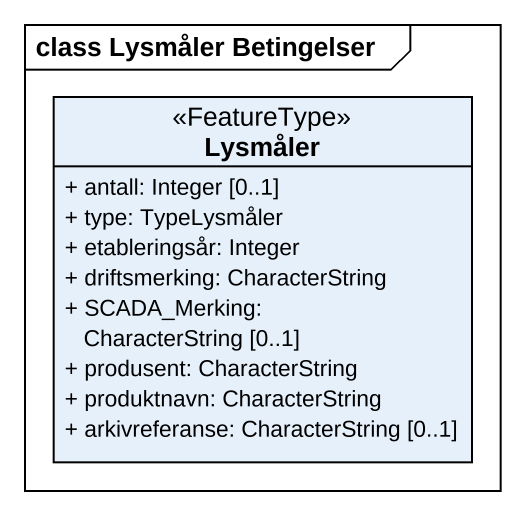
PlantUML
@startuml
mainframe class Lysmåler Betingelser
hide circle
hide empty members
skinparam classAttributeIconSize 0
class Lysmåler <<FeatureType>> {
  + antall: Integer [0..1]
  + type: TypeLysmåler
  + etableringsår: Integer
  + driftsmerking: CharacterString
  + SCADA_Merking: CharacterString [0..1]
  + produsent: CharacterString
  + produktnavn: CharacterString
  + arkivreferanse: CharacterString [0..1]
}
@enduml
